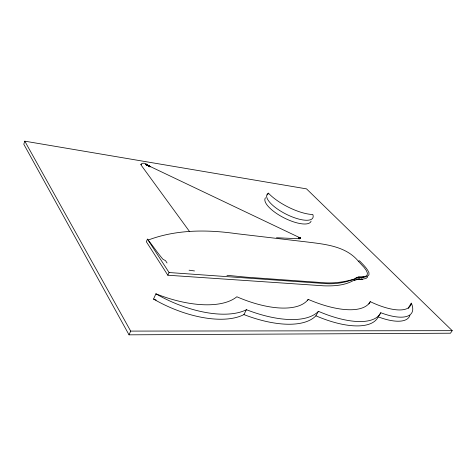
<?xml version="1.0" encoding="UTF-8"?>
<svg xmlns="http://www.w3.org/2000/svg" width="476" height="476" viewBox="0 0 476 476"><rect width="100%" height="100%" fill="white"/><g stroke="black" fill="none" stroke-linecap="round" stroke-linejoin="round"><path stroke-width="0.71" d="M147.149 165.089L149.494 166.314L145.561 164.541L147.685 165.202L149.964 166.606L145.959 164.642L149.446 166.314L146.293 164.779M299.404 238.732C300.933 238.672 299.13 236.031 299.053 238.744C301.278 238.357 298.369 236.53 299.053 238.744L276.485 237.744M149.964 166.606L148.012 165.356M149.631 166.237L299.505 237.578C300.261 237.78 299.82 239.011 299.083 238.732M299.969 238.488L299.297 237.512L300.011 238.137L299.172 238.726L299.969 238.488L299.797 237.762M300.035 238.416C299.725 237.554 299.6 237.381 299.44 238.321C299.035 239.398 301.028 237.572 299.166 237.5C301.296 238.309 298.262 239.696 299.928 237.905M189.478 231.443L141.265 165.309L141.015 164.446M141.027 164.363C141.991 162.655 144.603 163.25 146.18 163.655M140.985 164.631L141.057 164.196M299.422 237.583C300.915 238.809 298.16 239.053 299.826 237.881C299.053 239.458 300.987 238.107 299.166 237.5M299.88 238.488L299.19 238.625L300.011 238.137L298.88 237.53L299.963 238.345L299.208 238.672L299.999 238.297L299.315 238.69M299.255 238.524C300.737 238.387 298.785 237.304 299.16 237.72C299.547 238.024 300.053 238.839 299.19 238.571C301.082 238.631 298.636 236.096 299.69 238.643M299.826 237.881L299.166 238.547L299.957 238.196L299.089 237.548L299.69 238.416L298.988 238.732M24.794 141.17L23.8 144.234L129.02 334.83L450.486 333.212L452.2 330.665L306.526 188.877L24.794 141.17L130.674 331.1L129.02 334.83M299.636 238.512C298.666 238.649 300.445 237.881 299.398 238.595M167.046 262.972L165.535 260.664L162.941 259.265C157.496 252.875 152.778 245.693 147.453 239.13L146.34 241.737L167.85 275.229L323.674 285.82C333.902 286.171 344.945 285.558 353.954 280.215M156.146 300.076A82.842 39.038 23.4 0 1 153.552 299.071L155.914 293.811A83.121 38.598 23.5 0 0 236.846 296.768A74.339 32.261 26.6 0 0 308.21 299.38A71.662 28.489 28.6 0 0 370.274 301.647A46.648 17.303 30.4 0 0 411.323 303.152L408.878 307.026A46.523 17.523 30.5 0 1 408.521 308.448M167.85 275.229L169.063 272.534L147.453 239.13M267.524 194.987L268.428 193.149A31.214 10.299 26.9 0 0 312.815 214.492A25.722 8.782 26.9 0 1 287.427 214.813A25.722 8.782 26.9 0 1 268.428 193.149M153.552 299.071A77.57 36.95 24.4 0 0 243.914 314.577L246.437 309.703A83.937 36.735 26.8 0 0 318.438 311.322A73.001 29.393 29.1 0 0 380.776 312.726A45.916 17.309 30.7 0 0 411.323 303.152M299.868 238.244C298.077 237.28 300.6 237.946 299.166 238.649M307.502 300.648L308.21 299.38M243.914 314.577A83.681 37.17 26.8 0 0 315.891 315.796L318.438 311.322M299.101 237.578L299.928 238.036L299.136 238.518M368.87 303.991L370.274 301.647M315.891 315.796A72.786 29.75 29.2 0 0 378.242 316.855L380.776 312.726M299.386 238.631L299.755 238.024L299.285 237.578M299.095 237.726L299.624 238.202M299.571 238.524L299.66 237.78M367.74 276.895L366.086 278.424L362.426 279.222L356.589 279.436M148.524 239.922C176.525 229.444 207.012 229.491 236.245 233.651L306.175 241.879C324.495 244.176 345.737 245.896 358.351 261.199L359.493 260.777C362.926 264.495 366.948 267.946 368.965 272.694L368.959 274.819L367.317 276.336C363.509 278.27 358.398 275.241 355.298 278.692M357.143 277.306L355.584 278.198L360.249 277.645L357.095 277.335L363.658 277.115L361.796 277.401M355.352 279.751L354.346 280.334L359.505 278.912L356.589 279.352M299.172 238.726L299.981 238.476M299.255 237.697L299.475 238.416M299.249 238.434L299.69 238.173M362.194 277.294L364.925 276.764L367.097 275.229L367.412 273.111L366.33 270.523L364.229 267.589L358.351 261.199M299.458 238.428L299.88 238.101M130.674 331.1L452.2 330.665M359.517 279.174L362.426 279.222L361.1 278.912M226.951 275.301L246.074 277.157L323.359 282.69C334.098 283.577 344.868 281.953 355.108 278.811C345.534 282.565 335.241 284.398 324.941 283.565L169.063 272.534M149.702 166.606L150.011 166.933L149.803 166.713M149.238 166.166L147.512 165.208L147.905 165.41M189.079 270.207L194.494 270.945M146.358 164.755L149.381 166.302L146.293 164.714M358.571 277.02L359.273 277.187M149.541 166.314L149.321 166.178M149.03 165.987C145.472 164.071 151.582 167.451 147.863 165.339M148.595 165.761L148.25 165.577L149.357 166.291L148.554 165.737M148.399 165.654L149.143 166.082M146.757 164.916L147.132 164.994M299.356 237.542L299.904 237.923M299.82 238.19L299.16 237.72M311.084 221.15A25.662 8.895 27 0 1 283.755 217.716A25.662 8.895 27 0 1 265.513 197.754M409.919 315.296A45.785 17.529 30.8 0 1 378.242 316.855M246.437 309.703A77.832 36.539 24.4 0 1 155.914 293.811"/></g></svg>
